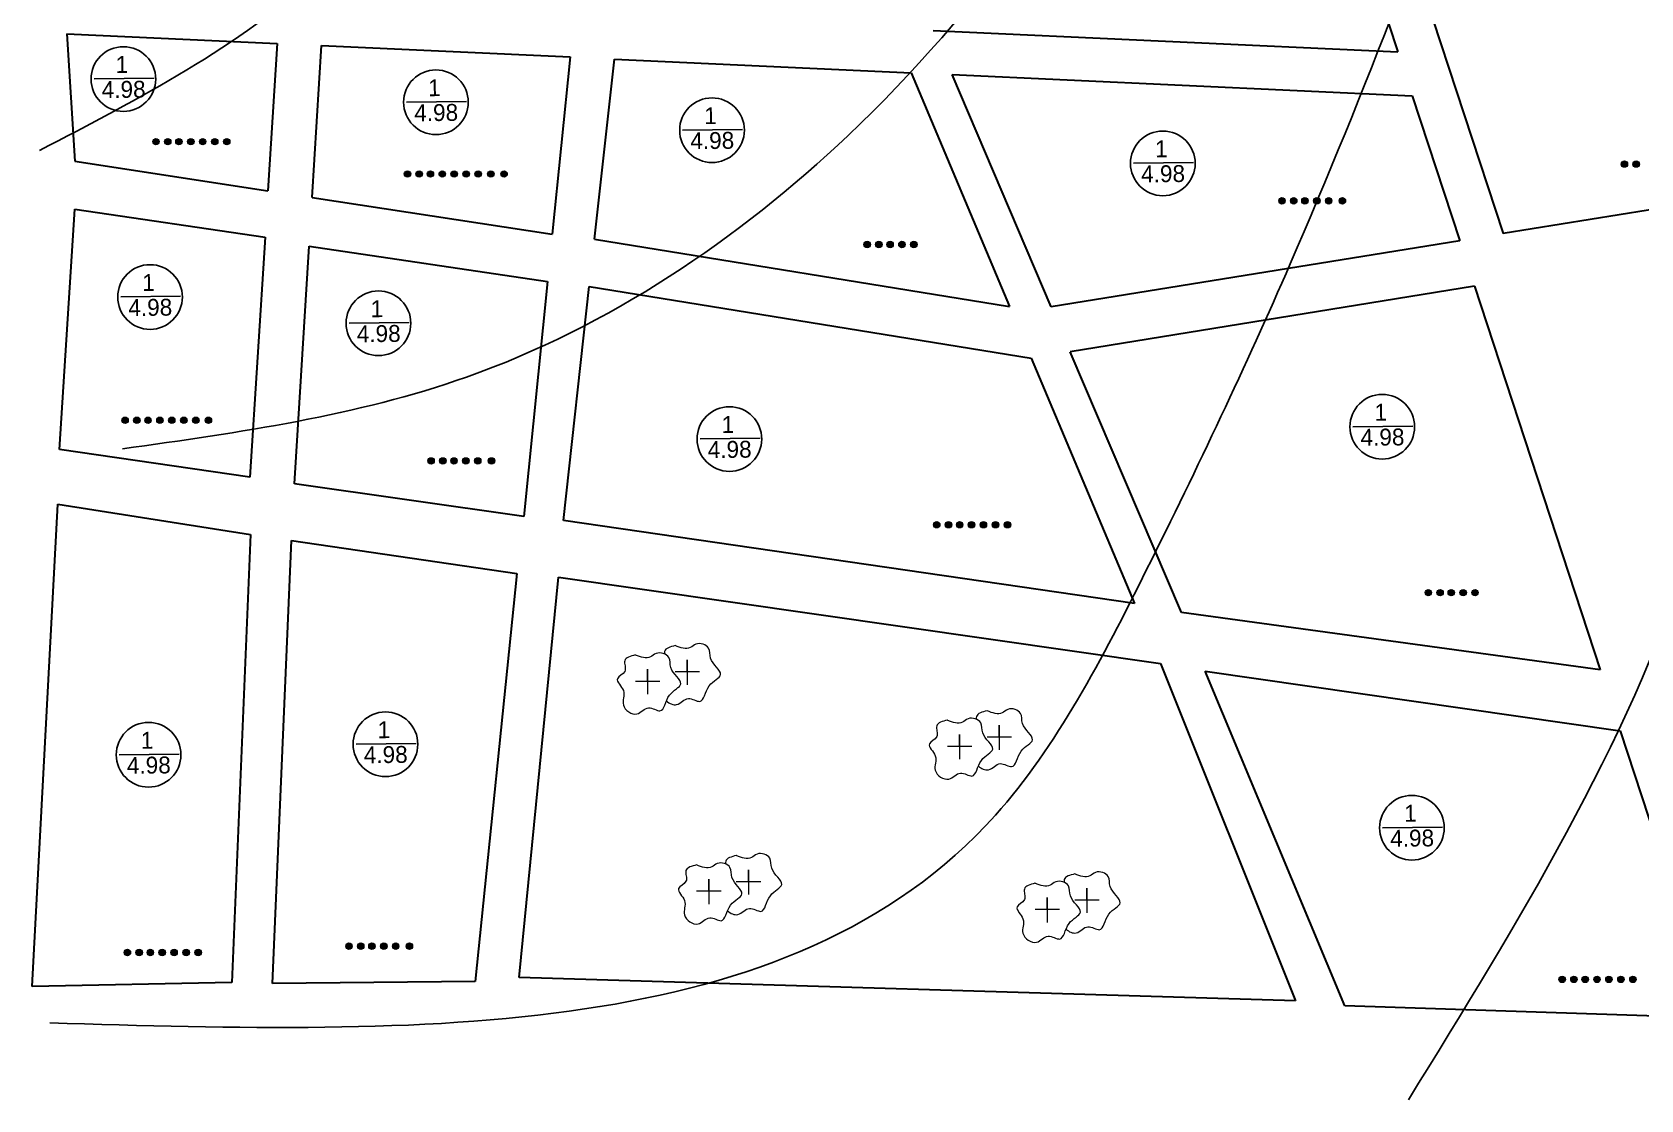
# Model space of a CAD drawing. Header units: millimetres. Extents: x -710977 to 10671, y -929782 to 89628.
# Drawn here: x 3255 to 6610, y 585 to 2812 of the extents above; entities that cross this region are included whole.
import ezdxf

# ---------------------------------------------------------------- set-up
doc = ezdxf.new("R2010")
doc.units = ezdxf.units.MM
doc.header["$LTSCALE"] = 0.4
doc.layers.add('Тонкая', color=82, linetype='Continuous', lineweight=20)

msp = doc.modelspace()

# ---------------------------------------------------------------- hatches: boundary and pattern name
at = {"layer": 'Тонкая', "ltscale": 10}
for points in [[(3519.555, 2583.407, 1), (3506.129, 2583.407, 1)], [(3544.035, 2583.407, 1), (3530.609, 2583.407, 1)], [(3567.388, 2583.407, 1), (3553.961, 2583.407, 1)], [(3592.166, 2583.407, 1), (3578.74, 2583.407, 1)], [(3616.944, 2583.407, 1), (3603.518, 2583.407, 1)], [(3642.075, 2583.407, 1), (3628.649, 2583.407, 1)], [(3667.088, 2583.407, 1), (3653.661, 2583.407, 1)], [(4044.017, 2515.992, 1), (4030.591, 2515.992, 1)], [(4068.498, 2515.992, 1), (4055.072, 2515.992, 1)], [(4091.85, 2515.992, 1), (4078.424, 2515.992, 1)], [(4116.628, 2515.992, 1), (4103.202, 2515.992, 1)], [(4141.407, 2515.992, 1), (4127.98, 2515.992, 1)], [(4166.538, 2515.992, 1), (4153.112, 2515.992, 1)], [(4191.55, 2515.992, 1), (4178.124, 2515.992, 1)], [(4217.797, 2515.992, 1), (4204.371, 2515.992, 1)], [(4245.45, 2515.992, 1), (4232.023, 2515.992, 1)], [(6582.059, 2536.624, 1), (6568.633, 2536.624, 1)], [(6606.54, 2536.624, 1), (6593.114, 2536.624, 1)], [(5867.903, 2459.938, 1), (5854.477, 2459.938, 1)], [(5892.383, 2459.938, 1), (5878.957, 2459.938, 1)], [(5915.735, 2459.938, 1), (5902.309, 2459.938, 1)], [(5940.514, 2459.938, 1), (5927.088, 2459.938, 1)], [(5965.292, 2459.938, 1), (5951.866, 2459.938, 1)], [(5993.873, 2459.938, 1), (5980.447, 2459.938, 1)], [(5002.736, 2368.922, 1), (4989.31, 2368.922, 1)], [(5027.216, 2368.922, 1), (5013.79, 2368.922, 1)], [(5050.569, 2368.922, 1), (5037.143, 2368.922, 1)], [(5075.347, 2368.922, 1), (5061.921, 2368.922, 1)], [(5100.125, 2368.922, 1), (5086.699, 2368.922, 1)], [(3455.085, 2002.362, 1), (3441.659, 2002.362, 1)], [(3479.565, 2002.362, 1), (3466.139, 2002.362, 1)], [(3502.917, 2002.362, 1), (3489.491, 2002.362, 1)], [(3527.696, 2002.362, 1), (3514.269, 2002.362, 1)], [(3552.474, 2002.362, 1), (3539.048, 2002.362, 1)], [(3577.605, 2002.362, 1), (3564.179, 2002.362, 1)], [(3602.617, 2002.362, 1), (3589.191, 2002.362, 1)], [(3628.864, 2002.362, 1), (3615.438, 2002.362, 1)], [(4093.243, 1917.656, 1), (4079.817, 1917.656, 1)], [(4117.723, 1917.656, 1), (4104.297, 1917.656, 1)], [(4141.075, 1917.656, 1), (4127.649, 1917.656, 1)], [(4165.854, 1917.656, 1), (4152.428, 1917.656, 1)], [(4190.632, 1917.656, 1), (4177.206, 1917.656, 1)], [(4219.213, 1917.656, 1), (4205.787, 1917.656, 1)], [(5147.844, 1784.489, 1), (5134.418, 1784.489, 1)], [(5172.324, 1784.489, 1), (5158.898, 1784.489, 1)], [(5195.677, 1784.489, 1), (5182.251, 1784.489, 1)], [(5220.455, 1784.489, 1), (5207.029, 1784.489, 1)], [(5245.233, 1784.489, 1), (5231.807, 1784.489, 1)], [(5270.365, 1784.489, 1), (5256.939, 1784.489, 1)], [(5295.377, 1784.489, 1), (5281.951, 1784.489, 1)], [(6173.122, 1642.919, 1), (6159.696, 1642.919, 1)], [(6197.602, 1642.919, 1), (6184.176, 1642.919, 1)], [(6220.954, 1642.919, 1), (6207.528, 1642.919, 1)], [(6245.733, 1642.919, 1), (6232.307, 1642.919, 1)], [(6270.511, 1642.919, 1), (6257.085, 1642.919, 1)], [(3922.079, 905.669, 1), (3908.653, 905.669, 1)], [(3946.56, 905.669, 1), (3933.134, 905.669, 1)], [(3969.912, 905.669, 1), (3956.486, 905.669, 1)], [(3994.69, 905.669, 1), (3981.264, 905.669, 1)], [(4019.469, 905.669, 1), (4006.042, 905.669, 1)], [(4048.05, 905.669, 1), (4034.623, 905.669, 1)], [(3459.899, 892.538, 1), (3446.473, 892.538, 1)], [(3484.379, 892.538, 1), (3470.953, 892.538, 1)], [(3507.732, 892.538, 1), (3494.306, 892.538, 1)], [(3532.51, 892.538, 1), (3519.084, 892.538, 1)], [(3557.288, 892.538, 1), (3543.862, 892.538, 1)], [(3582.42, 892.538, 1), (3568.994, 892.538, 1)], [(3607.432, 892.538, 1), (3594.006, 892.538, 1)], [(6452.331, 836.457, 1), (6438.904, 836.457, 1)], [(6476.811, 836.457, 1), (6463.385, 836.457, 1)], [(6500.163, 836.457, 1), (6486.737, 836.457, 1)], [(6524.942, 836.457, 1), (6511.515, 836.457, 1)], [(6549.72, 836.457, 1), (6536.294, 836.457, 1)], [(6574.851, 836.457, 1), (6561.425, 836.457, 1)], [(6599.863, 836.457, 1), (6586.437, 836.457, 1)]]:
    msp.add_hatch(color=0, dxfattribs=at).paths.add_polyline_path(points)

# ---------------------------------------------------------------- linework, layer by layer
at = {"color": 0, "lineweight": 30}
for p, q in [((5952.676, 3229.808), (6103.028, 2770.545)), ((6046.847, 3230.251), (6322.51, 2391.6)), ((3326.653, 2808.28), (3343.769, 2542.799)), ((3326.653, 2808.28), (3765.907, 2788.071)), ((3765.907, 2788.071), (3746.381, 2481.133)), ((5133.954, 2815.13), (6103.028, 2770.545)), ((3838.645, 2467.001), (3858.113, 2783.829)), ((3858.113, 2783.829), (4376.444, 2759.982)), ((4376.444, 2759.982), (4339.334, 2390.313)), ((4427.333, 2379.738), (4468.852, 2755.73)), ((4468.852, 2755.73), (5087.733, 2727.257)), ((5087.733, 2727.257), (5293.143, 2239.4)), ((5379.768, 2238.792), (5173.108, 2723.329)), ((5173.108, 2723.329), (6132.943, 2679.169)), ((6132.943, 2679.169), (6231.895, 2376.912)), ((3343.769, 2542.799), (3746.381, 2481.133)), ((6895.01, 2484.396), (6322.51, 2391.6)), ((3838.645, 2467.001), (4339.334, 2390.313)), ((3311.463, 1941.726), (3343.769, 2442.799)), ((3343.769, 2442.799), (3740.206, 2384.057)), ((3740.206, 2384.057), (3708.395, 1884.026)), ((3801.958, 1869.945), (3832.405, 2365.44)), ((3832.405, 2365.44), (4329.447, 2291.827)), ((4427.333, 2379.738), (5293.143, 2239.4)), ((6231.895, 2376.912), (5379.768, 2238.792)), ((4329.447, 2291.827), (4280.283, 1802.076)), ((4362.622, 1793.719), (4416.485, 2281.497)), ((4416.485, 2281.497), (5338.332, 2132.076)), ((6262.984, 2281.951), (5419.661, 2145.258)), ((6262.984, 2281.951), (6524.784, 1482.264)), ((5338.332, 2132.076), (5553.856, 1620.199)), ((5651.592, 1601.472), (5419.661, 2145.258)), ((3708.395, 1884.026), (3311.463, 1941.726)), ((4280.283, 1802.076), (3801.958, 1869.945)), ((3254.604, 821.517), (3307.848, 1827.787)), ((3307.848, 1827.787), (3709.817, 1764.346)), ((5553.856, 1620.199), (4362.622, 1793.719)), ((3709.817, 1764.346), (3671.316, 830.018)), ((3755.639, 827.741), (3795.731, 1751.758)), ((3795.731, 1751.758), (4265.419, 1683.057)), ((4265.419, 1683.057), (4178.738, 831.912)), ((4270.049, 840.751), (4351.983, 1674.919)), ((4351.983, 1674.919), (5607.673, 1495.011)), ((6524.784, 1482.264), (5651.592, 1601.472)), ((5607.673, 1495.011), (5889.335, 791.973)), ((5992.009, 781.211), (5701.18, 1479.222)), ((5701.18, 1479.222), (6566.475, 1354.916)), ((6566.475, 1354.916), (6762.679, 755.597)), ((5889.335, 791.973), (4270.049, 840.751)), ((3671.316, 830.018), (3254.604, 821.517)), ((4178.738, 831.912), (3755.639, 827.741)), ((6762.679, 755.597), (5992.009, 781.211))]:
    msp.add_line(p, q, dxfattribs=at)
at = {"color": 241, "lineweight": 25}
for p, q in [((3508.727, 2715.465), (3383.653, 2714.076)), ((4160.53, 2667.079), (4035.456, 2665.689)), ((4736.334, 2608.803), (4611.259, 2607.413)), ((5676.57, 2539.599), (5551.496, 2538.21)), ((3564.257, 2260.9), (3439.183, 2259.51)), ((4040.668, 2206.178), (3915.594, 2204.788)), ((6134.164, 1990.362), (6009.09, 1988.972)), ((4772.659, 1964.757), (4647.585, 1963.367)), ((4055.308, 1328.282), (3930.233, 1326.892)), ((3561.213, 1306.335), (3436.139, 1304.945)), ((6196.033, 1154.143), (6070.959, 1152.753))]:
    msp.add_line(p, q, dxfattribs=at)
for centre in [(3444.88, 2713.992), (4096.683, 2665.605), (4672.487, 2607.329), (5612.723, 2538.126), (3500.41, 2259.426), (3976.821, 2204.704), (6070.317, 1988.888), (4708.812, 1963.283), (3991.461, 1326.809), (3497.366, 1304.861), (6132.186, 1152.669)]:
    msp.add_circle(centre, 67.456, dxfattribs=at)
at = {"ltscale": 0.5}
for points in [[(5657.774, 3478.273), (4956.401, 2596.401), (4160.462, 2092.473), (3443.329, 1942.87)], [(3269.956, 2564.905), (3853.119, 2934.976), (4255.029, 3454.651)], [(3291.189, 745.573), (5263.744, 1179.106), (5578.968, 1690.907), (5878.43, 2328.689), (6311.862, 3431.029)], [(6889.922, 3443.685), (6878.834, 2712.479), (6712.509, 1726.459), (6124.826, 585.334)]]:
    msp.add_spline(points, degree=3, dxfattribs=at)
at = {"layer": 'Тонкая', "color": 6}
for p, q in [((4538.036, 1458.702), (4538.036, 1483.09)), ((4538.036, 1483.09), (4538.036, 1431.426)), ((4620.984, 1502.642), (4620.984, 1450.978)), ((4620.984, 1478.254), (4620.984, 1502.642)), ((5188.635, 1322.686), (5188.635, 1347.073)), ((5188.635, 1347.073), (5188.635, 1295.41)), ((5271.583, 1366.625), (5271.583, 1314.962)), ((5271.583, 1342.238), (5271.583, 1366.625)), ((4665.604, 1020.898), (4665.604, 1045.286)), ((4665.604, 1045.286), (4665.604, 993.622)), ((4748.552, 1064.838), (4748.552, 1013.174)), ((4748.552, 1040.45), (4748.552, 1064.838)), ((5371.483, 982.644), (5371.483, 1007.032)), ((5371.483, 1007.032), (5371.483, 955.368)), ((5454.431, 1026.583), (5454.431, 974.92)), ((5454.431, 1002.196), (5454.431, 1026.583))]:
    msp.add_line(p, q, dxfattribs=at)
at = {"layer": 'Тонкая', "color": 0, "ltscale": 10}
for centre in [(3512.842, 2583.407), (3537.322, 2583.407), (3560.674, 2583.407), (3585.453, 2583.407), (3610.231, 2583.407), (3635.362, 2583.407), (3660.375, 2583.407), (4037.304, 2515.992), (4061.785, 2515.992), (4085.137, 2515.992), (4109.915, 2515.992), (4134.694, 2515.992), (4159.825, 2515.992), (4184.837, 2515.992), (4211.084, 2515.992), (4238.736, 2515.992), (6575.346, 2536.624), (6599.827, 2536.624), (5861.19, 2459.938), (5885.67, 2459.938), (5909.022, 2459.938), (5933.801, 2459.938), (5958.579, 2459.938), (5987.16, 2459.938), (4996.023, 2368.922), (5020.503, 2368.922), (5043.856, 2368.922), (5068.634, 2368.922), (5093.412, 2368.922), (3448.372, 2002.362), (3472.852, 2002.362), (3496.204, 2002.362), (3520.983, 2002.362), (3545.761, 2002.362), (3570.892, 2002.362), (3595.904, 2002.362), (3622.151, 2002.362), (4086.53, 1917.656), (4111.01, 1917.656), (4134.362, 1917.656), (4159.141, 1917.656), (4183.919, 1917.656), (4212.5, 1917.656), (5141.131, 1784.489), (5165.611, 1784.489), (5188.964, 1784.489), (5213.742, 1784.489), (5238.52, 1784.489), (5263.652, 1784.489), (5288.664, 1784.489), (6166.409, 1642.919), (6190.889, 1642.919), (6214.241, 1642.919), (6239.02, 1642.919), (6263.798, 1642.919), (3915.366, 905.669), (3939.847, 905.669), (3963.199, 905.669), (3987.977, 905.669), (4012.756, 905.669), (4041.336, 905.669), (3453.186, 892.538), (3477.666, 892.538), (3501.019, 892.538), (3525.797, 892.538), (3550.575, 892.538), (3575.707, 892.538), (3600.719, 892.538), (6445.618, 836.457), (6470.098, 836.457), (6493.45, 836.457), (6518.228, 836.457), (6543.007, 836.457), (6568.138, 836.457), (6593.15, 836.457)]:
    msp.add_circle(centre, 6.713, dxfattribs=at)
at = {"layer": 'Тонкая', "color": 6}
for points in [[(4512.762, 1513.013), (4490.548, 1501.013), (4490.548, 1478.814), (4475.244, 1463.51), (4487.546, 1438.615), (4487.546, 1408.616), (4515.764, 1390.017), (4540.206, 1402.789), (4563.795, 1396.617), (4583.701, 1429.114), (4607.312, 1452.725), (4586.524, 1486.614), (4582.407, 1507.613), (4555.99, 1516.012), (4544.285, 1508.762), (4512.651, 1512.894)], [(4595.616, 1478.254), (4646.673, 1478.254)], [(4512.668, 1458.702), (4563.725, 1458.702)], [(5163.361, 1376.996), (5141.147, 1364.996), (5141.147, 1342.797), (5125.843, 1327.493), (5138.145, 1302.599), (5138.145, 1272.6), (5166.363, 1254.001), (5190.805, 1266.772), (5214.394, 1260.6), (5234.3, 1293.097), (5257.911, 1316.709), (5237.123, 1350.597), (5233.006, 1371.596), (5206.589, 1379.996), (5194.884, 1372.745), (5163.25, 1376.878)], [(5246.215, 1342.238), (5297.272, 1342.238)], [(5163.267, 1322.686), (5214.324, 1322.686)], [(4640.33, 1075.209), (4618.116, 1063.209), (4618.116, 1041.01), (4602.812, 1025.706), (4615.114, 1000.812), (4615.114, 970.813), (4643.332, 952.213), (4667.774, 964.985), (4691.363, 958.813), (4711.269, 991.31), (4734.88, 1014.921), (4714.092, 1048.81), (4709.975, 1069.809), (4683.558, 1078.209), (4671.853, 1070.958), (4640.219, 1075.091)], [(4723.185, 1040.45), (4774.241, 1040.45)], [(5346.209, 1036.954), (5323.995, 1024.954), (5323.995, 1002.755), (5308.691, 987.451), (5320.993, 962.557), (5320.993, 932.558), (5349.211, 913.959), (5373.653, 926.731), (5397.242, 920.558), (5417.148, 953.055), (5440.759, 976.667), (5419.971, 1010.555), (5415.854, 1031.554), (5389.437, 1039.954), (5377.732, 1032.703), (5346.098, 1036.836)], [(4640.236, 1020.898), (4691.293, 1020.898)], [(5346.115, 982.644), (5397.172, 982.644)], [(5429.064, 1002.196), (5480.12, 1002.196)]]:
    msp.add_spline(points, degree=3, dxfattribs=at)
for points, knots in [([(4595.71, 1532.564), (4585.549, 1530.03), (4572.991, 1526.899), (4573.064, 1517.05), (4573.264, 1515.047)], [0, 0, 0, 0, 1.26240187, 1.56019176, 1.56019176, 1.56019176, 1.56019176]), ([(4577.35, 1417.356), (4583.266, 1411.661), (4602.363, 1403.417), (4620.147, 1430.888), (4655.636, 1404.527), (4658.296, 1453.305), (4706.422, 1471.345), (4664.156, 1498.857), (4670.926, 1531.481), (4641.386, 1541.102), (4623.182, 1521.929), (4606.943, 1528.121), (4595.599, 1532.446)], [6.94461872, 6.94461872, 6.94461872, 6.94461872, 8.03268976, 9.41156892, 10.63072942, 12.53617605, 14.20575875, 16.19358635, 17.26353218, 18.64954458, 19.33797411, 20.93313654, 20.93313654, 20.93313654, 20.93313654]), ([(5246.309, 1396.548), (5236.148, 1394.014), (5223.59, 1390.882), (5223.663, 1381.033), (5223.863, 1379.03)], [0, 0, 0, 0, 1.26240187, 1.56019176, 1.56019176, 1.56019176, 1.56019176]), ([(5227.949, 1281.34), (5233.865, 1275.644), (5252.962, 1267.4), (5270.746, 1294.872), (5306.235, 1268.511), (5308.895, 1317.289), (5357.021, 1335.329), (5314.755, 1362.841), (5321.525, 1395.464), (5291.985, 1405.085), (5273.781, 1385.912), (5257.542, 1392.104), (5246.198, 1396.43)], [6.94461872, 6.94461872, 6.94461872, 6.94461872, 8.03268976, 9.41156892, 10.63072942, 12.53617605, 14.20575875, 16.19358635, 17.26353218, 18.64954458, 19.33797411, 20.93313654, 20.93313654, 20.93313654, 20.93313654]), ([(4723.279, 1094.761), (4713.117, 1092.227), (4700.559, 1089.095), (4700.632, 1079.246), (4700.832, 1077.243)], [0, 0, 0, 0, 1.26240187, 1.56019176, 1.56019176, 1.56019176, 1.56019176]), ([(4704.918, 979.553), (4710.835, 973.857), (4729.931, 965.613), (4747.716, 993.085), (4783.204, 966.723), (4785.864, 1015.502), (4833.99, 1033.541), (4791.724, 1061.053), (4798.494, 1093.677), (4768.954, 1103.298), (4750.75, 1084.125), (4734.511, 1090.317), (4723.167, 1094.642)], [6.94461872, 6.94461872, 6.94461872, 6.94461872, 8.03268976, 9.41156892, 10.63072942, 12.53617605, 14.20575875, 16.19358635, 17.26353218, 18.64954458, 19.33797411, 20.93313654, 20.93313654, 20.93313654, 20.93313654]), ([(5429.158, 1056.506), (5418.996, 1053.972), (5406.438, 1050.84), (5406.511, 1040.991), (5406.711, 1038.988)], [0, 0, 0, 0, 1.26240187, 1.56019176, 1.56019176, 1.56019176, 1.56019176]), ([(5410.797, 941.298), (5416.714, 935.602), (5435.81, 927.358), (5453.595, 954.83), (5489.083, 928.469), (5491.743, 977.247), (5539.869, 995.287), (5497.603, 1022.799), (5504.373, 1055.422), (5474.833, 1065.043), (5456.629, 1045.87), (5440.39, 1052.062), (5429.046, 1056.388)], [6.94461872, 6.94461872, 6.94461872, 6.94461872, 8.03268976, 9.41156892, 10.63072942, 12.53617605, 14.20575875, 16.19358635, 17.26353218, 18.64954458, 19.33797411, 20.93313654, 20.93313654, 20.93313654, 20.93313654])]:
    msp.add_open_spline(points, degree=3, knots=knots, dxfattribs=at)

# ---------------------------------------------------------------- texts
at = {"color": 2, "ltscale": 0.5, "attachment_point": 1, "rotation": 0.636565}
for s, width, insert, char_height in [('1', 100.29866, (3428.409, 2761.679), 35.179), ('4.98', 170.28639, (3399.412, 2709.47), 35.1793), ('1', 100.29866, (4080.212, 2713.293), 35.179), ('4.98', 170.28639, (4051.215, 2661.084), 35.1793), ('1', 100.29866, (4656.015, 2655.017), 35.179), ('4.98', 170.28639, (4627.018, 2602.807), 35.1793), ('1', 100.29866, (5596.251, 2585.813), 35.179), ('4.98', 170.28639, (5567.255, 2533.604), 35.1793), ('1', 100.29866, (3483.939, 2307.114), 35.179), ('4.98', 170.28639, (3454.942, 2254.904), 35.1793), ('1', 100.29866, (3960.349, 2252.392), 35.179), ('4.98', 170.28639, (3931.353, 2200.183), 35.1793), ('1', 100.29866, (6053.845, 2036.576), 35.179), ('1', 100.29866, (4692.341, 2010.97), 35.179), ('4.98', 170.28639, (6024.849, 1984.367), 35.1793), ('4.98', 170.28639, (4663.344, 1958.761), 35.1793), ('1', 100.29866, (3480.895, 1352.549), 35.179), ('1', 100.29866, (3974.989, 1374.496), 35.179), ('4.98', 170.28639, (3945.992, 1322.287), 35.1793), ('4.98', 170.28639, (3451.898, 1300.339), 35.1793), ('1', 100.29866, (6115.715, 1200.357), 35.179), ('4.98', 170.28639, (6086.718, 1148.147), 35.1793)]:
    msp.add_mtext_dynamic_manual_height_columns(s, width=width, gutter_width=351.793, heights=[0], dxfattribs=dict(at, insert=insert, char_height=char_height))

doc.saveas('drawing.dxf')
